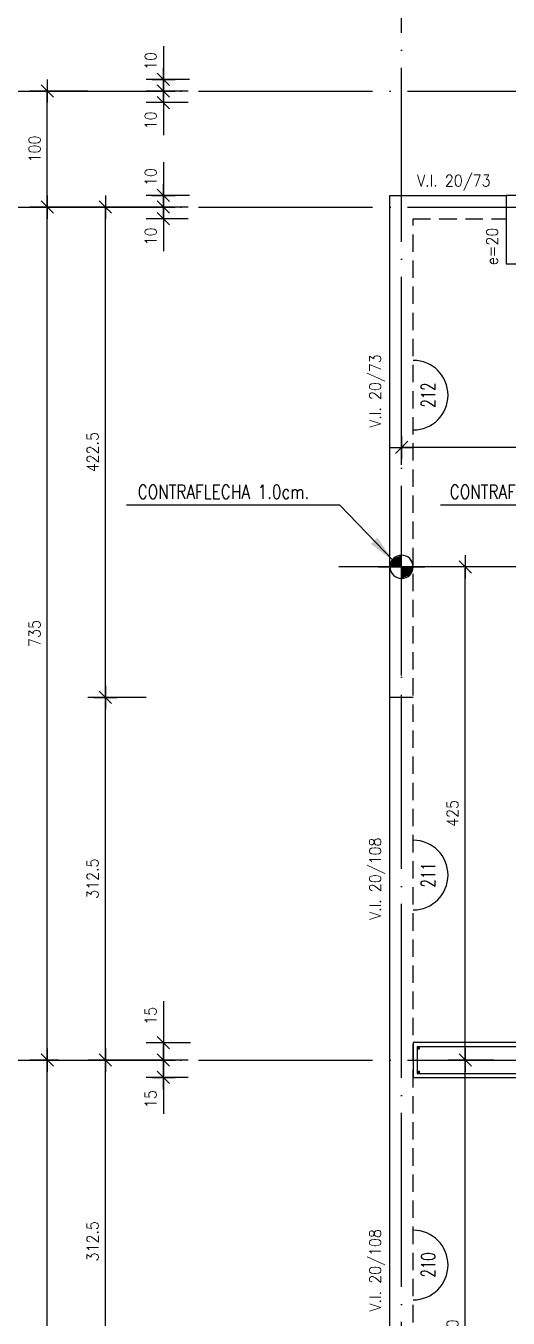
# Model space of a CAD drawing. Extents: x 2771 to 11885, y 4059 to 11529.
# Drawn here: x 3378 to 3793, y 5461 to 6575 of the extents above; entities that cross this region are included whole.
import ezdxf
from ezdxf.enums import TextEntityAlignment as Align

# ---------------------------------------------------------------- set-up
doc = ezdxf.new("R2010")
doc.units = 0
doc.header["$LTSCALE"] = 60
doc.header["$PDMODE"] = 1
doc.linetypes.add('EJES', pattern=[3, 2.5, -0.25, 0, -0.25])
doc.linetypes.add('HIDDEN', pattern=[0.375, 0.25, -0.125])
doc.layers.get('0').update_dxf_attribs({"linetype": 'CONTINUOUS'})
doc.layers.get('DEFPOINTS').update_dxf_attribs({"linetype": 'CONTINUOUS'})
for name, color, linetype in [('COTAS', 3, 'CONTINUOUS'), ('EJES', 1, 'EJES'), ('MALLA', 1, 'CONTINUOUS'), ('MUROS', 4, 'CONTINUOUS'), ('TEXTO', 3, 'CONTINUOUS'), ('TEXTOS', 2, 'CONTINUOUS'), ('VIGAS', 2, 'CONTINUOUS')]:
    doc.layers.add(name, color=color, linetype=linetype)
doc.styles.add('COTAS', font='romans.shx', dxfattribs={"width": 0.9})
doc.styles.add('ROMANS', font='romans.shx', dxfattribs={"width": 0.9, "height": 10})
doc.dimstyles.new('50', dxfattribs={"dimtxt": 10, "dimasz": 1, "dimexe": 15, "dimexo": 0, "dimgap": 6, "dimtad": 1, "dimdec": 8, "dimdsep": 46, "dimtxsty": 'COTAS', "dimblk": '$COTA$', "dimcen": 0.09, "dimdle": 10, "dimclrd": 256, "dimclre": 256, "dimclrt": 2, "dimadec": 0, "dimazin": 0, "dimtfac": 1, "dimtdec": 8, "dimtmove": 0, "dimatfit": 2, "dimfxl": 35, "dimfxlon": 1, "dimtolj": 1, "dimarcsym": 0})
doc.dimstyles.new('50$7', dxfattribs={"dimtxt": 10, "dimasz": 12, "dimexe": 15, "dimexo": 0, "dimgap": 6, "dimtad": 1, "dimdec": 8, "dimdsep": 46, "dimtxsty": 'COTAS', "dimblk": '$COTA$', "dimcen": 0.09, "dimdle": 10, "dimclrd": 256, "dimclre": 256, "dimclrt": 2, "dimadec": 0, "dimazin": 0, "dimtfac": 1, "dimtdec": 8, "dimtmove": 0, "dimatfit": 2, "dimfxl": 35, "dimfxlon": 1, "dimtolj": 1, "dimarcsym": 0})

# ---------------------------------------------------------------- blocks, each defined once
blk = doc.blocks.new('$COTA$')
at = {"layer": 'COTAS'}
for p, q in [((0, -10), (0, 10)), ((5.303, 5.303), (-5.303, -5.303)), ((10, 0), (-10, 0))]:
    blk.add_line(p, q, dxfattribs=at)
blk = doc.blocks.new('*D15')
at = {"layer": 'COTAS', "lineweight": -2, "transparency": 16777216}
for p, q in [((3396.5, 5683.7), (3411.5, 5683.7)), ((3396.5, 4863.7), (3396.5, 5682.7)), ((3396.5, 4862.7), (3381.5, 4862.7))]:
    blk.add_line(p, q, dxfattribs=at)
at = {"layer": 'DEFPOINTS', "color": 0, "transparency": 16777216}
for p in [(3396.5, 5683.7), (3396.5, 5683.7), (3396.5, 4862.7)]:
    blk.add_point(p, dxfattribs=at)
at = {"layer": 'COTAS', "lineweight": -2, "transparency": 16777216}
for p, rotation in [((3396.5, 5683.7), 90), ((3396.5, 4862.7), 270)]:
    blk.add_blockref('$COTA$', p, dxfattribs=dict(at, rotation=rotation))
at = {"layer": 'COTAS', "color": 2, "transparency": 16777216, "insert": (3385.5, 5273.2), "char_height": 10, "attachment_point": 5, "rotation": 90, "style": 'COTAS'}
blk.add_mtext('\\A1;821', dxfattribs=at)
blk = doc.blocks.new('*D16')
at = {"layer": 'COTAS', "lineweight": -2, "transparency": 16777216}
for p, q in [((3396.5, 6418.7), (3381.5, 6418.7)), ((3396.5, 5684.7), (3396.5, 6417.7)), ((3396.5, 5683.7), (3381.5, 5683.7))]:
    blk.add_line(p, q, dxfattribs=at)
at = {"layer": 'DEFPOINTS', "color": 0, "transparency": 16777216}
for p in [(3396.5, 6418.7), (3396.5, 6418.7), (3396.5, 5683.7)]:
    blk.add_point(p, dxfattribs=at)
at = {"layer": 'COTAS', "lineweight": -2, "transparency": 16777216}
for p, rotation in [((3396.5, 6418.7), 90), ((3396.5, 5683.7), 270)]:
    blk.add_blockref('$COTA$', p, dxfattribs=dict(at, rotation=rotation))
at = {"layer": 'COTAS', "color": 2, "transparency": 16777216, "insert": (3385.5, 6051.2), "char_height": 10, "attachment_point": 5, "rotation": 90, "style": 'COTAS'}
blk.add_mtext('\\A1;735', dxfattribs=at)
blk = doc.blocks.new('*D27')
at = {"layer": 'COTAS', "lineweight": -2, "transparency": 16777216}
for p, q in [((3431.5, 6518.7), (3381.5, 6518.7)), ((3396.5, 6419.7), (3396.5, 6517.7)), ((3431.5, 6418.7), (3381.5, 6418.7))]:
    blk.add_line(p, q, dxfattribs=at)
at = {"layer": 'DEFPOINTS', "color": 0, "transparency": 16777216}
for p in [(3396.5, 6518.7), (3433.5, 6518.7), (3433.5, 6418.7)]:
    blk.add_point(p, dxfattribs=at)
at = {"layer": 'COTAS', "lineweight": -2, "transparency": 16777216}
for p, rotation in [((3396.5, 6518.7), 90), ((3396.5, 6418.7), 270)]:
    blk.add_blockref('$COTA$', p, dxfattribs=dict(at, rotation=rotation))
at = {"layer": 'COTAS', "color": 2, "transparency": 16777216, "insert": (3385.5, 6468.7), "char_height": 10, "attachment_point": 5, "rotation": 90, "style": 'COTAS'}
blk.add_mtext('\\A1;100', dxfattribs=at)
blk = doc.blocks.new('*D66')
at = {"layer": 'COTAS', "lineweight": -2, "transparency": 16777216}
for p, q in [((3801.5, 6738.7), (3801.5, 6788.7)), ((4194.5, 6738.7), (4194.5, 6788.7)), ((3802.5, 6773.7), (4193.5, 6773.7))]:
    blk.add_line(p, q, dxfattribs=at)
at = {"layer": 'DEFPOINTS', "color": 0, "transparency": 16777216}
for p in [(4194.5, 6773.7), (3801.5, 6428.7), (4194.5, 6428.7)]:
    blk.add_point(p, dxfattribs=at)
at = {"layer": 'COTAS', "lineweight": -2, "transparency": 16777216, "rotation": 180}
blk.add_blockref('$COTA$', (3801.5, 6773.7), dxfattribs=at)
at = {"layer": 'COTAS', "lineweight": -2, "transparency": 16777216}
blk.add_blockref('$COTA$', (4194.5, 6773.7), dxfattribs=at)
at = {"layer": 'COTAS', "color": 2, "transparency": 16777216, "insert": (3998, 6784.7), "char_height": 10, "attachment_point": 5, "style": 'COTAS'}
blk.add_mtext('\\A1;393', dxfattribs=at)
blk = doc.blocks.new('*D84')
at = {"layer": 'COTAS', "lineweight": -2, "transparency": 16777216}
for p, q in [((3481.5, 5683.7), (3431.5, 5683.7)), ((3446.5, 5372.2), (3446.5, 5682.7)), ((3481.5, 5371.2), (3431.5, 5371.2))]:
    blk.add_line(p, q, dxfattribs=at)
at = {"layer": 'DEFPOINTS', "color": 0, "transparency": 16777216}
for p in [(3446.5, 5683.7), (3691.5, 5683.7), (3691.5, 5371.2)]:
    blk.add_point(p, dxfattribs=at)
at = {"layer": 'COTAS', "lineweight": -2, "transparency": 16777216}
for p, rotation in [((3446.5, 5683.7), 90), ((3446.5, 5371.2), 270)]:
    blk.add_blockref('$COTA$', p, dxfattribs=dict(at, rotation=rotation))
at = {"layer": 'COTAS', "color": 2, "transparency": 16777216, "insert": (3435.5, 5527.5), "char_height": 10, "attachment_point": 5, "rotation": 90, "style": 'COTAS'}
blk.add_mtext('\\A1;312.5', dxfattribs=at)
blk = doc.blocks.new('*D85')
at = {"layer": 'COTAS', "lineweight": -2, "transparency": 16777216}
for p, q in [((3481.5, 5996.2), (3431.5, 5996.2)), ((3446.5, 5684.7), (3446.5, 5995.2)), ((3481.5, 5683.7), (3431.5, 5683.7))]:
    blk.add_line(p, q, dxfattribs=at)
at = {"layer": 'DEFPOINTS', "color": 0, "transparency": 16777216}
for p in [(3446.5, 5996.2), (3691.5, 5996.2), (3691.5, 5683.7)]:
    blk.add_point(p, dxfattribs=at)
at = {"layer": 'COTAS', "lineweight": -2, "transparency": 16777216}
for p, rotation in [((3446.5, 5996.2), 90), ((3446.5, 5683.7), 270)]:
    blk.add_blockref('$COTA$', p, dxfattribs=dict(at, rotation=rotation))
at = {"layer": 'COTAS', "color": 2, "transparency": 16777216, "insert": (3435.5, 5840), "char_height": 10, "attachment_point": 5, "rotation": 90, "style": 'COTAS'}
blk.add_mtext('\\A1;312.5', dxfattribs=at)
blk = doc.blocks.new('*D86')
at = {"layer": 'COTAS', "lineweight": -2, "transparency": 16777216}
for p, q in [((3481.5, 6418.7), (3431.5, 6418.7)), ((3446.5, 5997.2), (3446.5, 6417.7)), ((3481.5, 5996.2), (3431.5, 5996.2))]:
    blk.add_line(p, q, dxfattribs=at)
at = {"layer": 'DEFPOINTS', "color": 0, "transparency": 16777216}
for p in [(3446.5, 6418.7), (3691.5, 6418.7), (3691.5, 5996.2)]:
    blk.add_point(p, dxfattribs=at)
at = {"layer": 'COTAS', "lineweight": -2, "transparency": 16777216}
for p, rotation in [((3446.5, 6418.7), 90), ((3446.5, 5996.2), 270)]:
    blk.add_blockref('$COTA$', p, dxfattribs=dict(at, rotation=rotation))
at = {"layer": 'COTAS', "color": 2, "transparency": 16777216, "insert": (3435.5, 6207.5), "char_height": 10, "attachment_point": 5, "rotation": 90, "style": 'COTAS'}
blk.add_mtext('\\A1;422.5', dxfattribs=at)
blk = doc.blocks.new('*D110')
at = {"layer": 'COTAS', "lineweight": -2, "transparency": 16777216}
for p, q in [((3517.9, 6418.7), (3481.5, 6418.7)), ((3496.5, 6419.7), (3496.5, 6420.7)), ((3496.5, 6418.7), (3496.5, 6408.7)), ((3517.9, 6408.7), (3481.5, 6408.7)), ((3496.5, 6407.7), (3496.5, 6380.8))]:
    blk.add_line(p, q, dxfattribs=at)
at = {"layer": 'DEFPOINTS', "color": 0, "transparency": 16777216}
for p in [(3496.5, 6418.7), (3517.9, 6418.7), (3517.9, 6408.7)]:
    blk.add_point(p, dxfattribs=at)
at = {"layer": 'COTAS', "lineweight": -2, "transparency": 16777216}
for p, rotation in [((3496.5, 6418.7), 270), ((3496.5, 6408.7), 90)]:
    blk.add_blockref('$COTA$', p, dxfattribs=dict(at, rotation=rotation))
at = {"layer": 'COTAS', "color": 2, "transparency": 16777216, "insert": (3485.5, 6393.4), "char_height": 10, "attachment_point": 5, "rotation": 90, "style": 'COTAS'}
blk.add_mtext('\\A1;10', dxfattribs=at)
blk = doc.blocks.new('*D111')
at = {"layer": 'COTAS', "lineweight": -2, "transparency": 16777216}
for p, q in [((3496.5, 6457.3), (3496.5, 6428.7)), ((3519, 6428.7), (3481.5, 6428.7)), ((3496.5, 6429.7), (3496.5, 6430.7)), ((3496.5, 6418.7), (3496.5, 6428.7)), ((3496.5, 6418.7), (3496.5, 6428.7)), ((3517.9, 6418.7), (3481.5, 6418.7)), ((3496.5, 6417.7), (3496.5, 6416.7))]:
    blk.add_line(p, q, dxfattribs=at)
at = {"layer": 'DEFPOINTS', "color": 0, "transparency": 16777216}
for p in [(3496.5, 6428.7), (3519, 6428.7), (3517.9, 6418.7)]:
    blk.add_point(p, dxfattribs=at)
at = {"layer": 'COTAS', "lineweight": -2, "transparency": 16777216}
for p, rotation in [((3496.5, 6428.7), 270), ((3496.5, 6418.7), 90)]:
    blk.add_blockref('$COTA$', p, dxfattribs=dict(at, rotation=rotation))
at = {"layer": 'COTAS', "color": 2, "transparency": 16777216, "insert": (3485.5, 6444.6), "char_height": 10, "attachment_point": 5, "rotation": 90, "style": 'COTAS'}
blk.add_mtext('\\A1;10', dxfattribs=at)
blk = doc.blocks.new('*D120')
at = {"layer": 'COTAS', "lineweight": -2, "transparency": 16777216}
for p, q in [((3517.9, 5683.7), (3481.5, 5683.7)), ((3496.5, 5682.7), (3496.5, 5669.7)), ((3517.9, 5668.7), (3481.5, 5668.7)), ((3496.5, 5668.7), (3496.5, 5637.5))]:
    blk.add_line(p, q, dxfattribs=at)
at = {"layer": 'DEFPOINTS', "color": 0, "transparency": 16777216}
for p in [(3496.5, 5683.7), (3517.9, 5683.7), (3517.9, 5668.7)]:
    blk.add_point(p, dxfattribs=at)
at = {"layer": 'COTAS', "lineweight": -2, "transparency": 16777216}
for p, rotation in [((3496.5, 5683.7), 90), ((3496.5, 5668.7), 270)]:
    blk.add_blockref('$COTA$', p, dxfattribs=dict(at, rotation=rotation))
at = {"layer": 'COTAS', "color": 2, "transparency": 16777216, "insert": (3485.5, 5650.1), "char_height": 10, "attachment_point": 5, "rotation": 90, "style": 'COTAS'}
blk.add_mtext('\\A1;15', dxfattribs=at)
blk = doc.blocks.new('*D121')
at = {"layer": 'COTAS', "lineweight": -2, "transparency": 16777216}
for p, q in [((3496.5, 5734.4), (3496.5, 5698.7)), ((3519.9, 5698.7), (3481.5, 5698.7)), ((3496.5, 5684.7), (3496.5, 5697.7)), ((3517.9, 5683.7), (3481.5, 5683.7))]:
    blk.add_line(p, q, dxfattribs=at)
at = {"layer": 'DEFPOINTS', "color": 0, "transparency": 16777216}
for p in [(3496.5, 5698.7), (3519.9, 5698.7), (3517.9, 5683.7)]:
    blk.add_point(p, dxfattribs=at)
at = {"layer": 'COTAS', "lineweight": -2, "transparency": 16777216}
for p, rotation in [((3496.5, 5698.7), 90), ((3496.5, 5683.7), 270)]:
    blk.add_blockref('$COTA$', p, dxfattribs=dict(at, rotation=rotation))
at = {"layer": 'COTAS', "color": 2, "transparency": 16777216, "insert": (3485.5, 5721.8), "char_height": 10, "attachment_point": 5, "rotation": 90, "style": 'COTAS'}
blk.add_mtext('\\A1;15', dxfattribs=at)
blk = doc.blocks.new('*D208')
at = {"layer": 'COTAS', "lineweight": -2, "transparency": 16777216}
for p, q in [((3517.9, 6518.7), (3481.5, 6518.7)), ((3496.5, 6519.7), (3496.5, 6520.7)), ((3496.5, 6518.7), (3496.5, 6508.7)), ((3517.9, 6508.7), (3481.5, 6508.7)), ((3496.5, 6507.7), (3496.5, 6480.8))]:
    blk.add_line(p, q, dxfattribs=at)
at = {"layer": 'DEFPOINTS', "color": 0, "transparency": 16777216}
for p in [(3496.5, 6518.7), (3517.9, 6518.7), (3517.9, 6508.7)]:
    blk.add_point(p, dxfattribs=at)
at = {"layer": 'COTAS', "lineweight": -2, "transparency": 16777216}
for p, rotation in [((3496.5, 6518.7), 270), ((3496.5, 6508.7), 90)]:
    blk.add_blockref('$COTA$', p, dxfattribs=dict(at, rotation=rotation))
at = {"layer": 'COTAS', "color": 2, "transparency": 16777216, "insert": (3485.5, 6493.4), "char_height": 10, "attachment_point": 5, "rotation": 90, "style": 'COTAS'}
blk.add_mtext('\\A1;10', dxfattribs=at)
blk = doc.blocks.new('*D209')
at = {"layer": 'COTAS', "lineweight": -2, "transparency": 16777216}
for p, q in [((3496.5, 6557.3), (3496.5, 6528.7)), ((3519, 6528.7), (3481.5, 6528.7)), ((3496.5, 6529.7), (3496.5, 6530.7)), ((3496.5, 6518.7), (3496.5, 6528.7)), ((3496.5, 6518.7), (3496.5, 6528.7)), ((3517.9, 6518.7), (3481.5, 6518.7)), ((3496.5, 6517.7), (3496.5, 6516.7))]:
    blk.add_line(p, q, dxfattribs=at)
at = {"layer": 'DEFPOINTS', "color": 0, "transparency": 16777216}
for p in [(3496.5, 6528.7), (3519, 6528.7), (3517.9, 6518.7)]:
    blk.add_point(p, dxfattribs=at)
at = {"layer": 'COTAS', "lineweight": -2, "transparency": 16777216}
for p, rotation in [((3496.5, 6528.7), 270), ((3496.5, 6518.7), 90)]:
    blk.add_blockref('$COTA$', p, dxfattribs=dict(at, rotation=rotation))
at = {"layer": 'COTAS', "color": 2, "transparency": 16777216, "insert": (3485.5, 6544.6), "char_height": 10, "attachment_point": 5, "rotation": 90, "style": 'COTAS'}
blk.add_mtext('\\A1;10', dxfattribs=at)
blk = doc.blocks.new('$VIGA$')
at = {"color": 2}
blk.add_arc((0, 0), 30, 180, 0, dxfattribs=at)
at = {"color": 3, "style": 'COTAS', "width": 0.7}
blk.add_attdef('NUMERO', text='', height=12, rotation=360, dxfattribs=at).set_placement((0.1, -12.8), align=Align.MIDDLE)
blk = doc.blocks.new('*U250')
at = {"layer": 'TEXTO', "linetype": 'Continuous'}
for points in [[(-0.1, 0), (0, 0), (-0.071, 0.071)], [(0, 0.1), (-0.071, 0.071), (0, 0)], [(0.1, 0), (0, 0), (0.071, -0.071)], [(0, -0.1), (0.071, -0.071), (0, 0)]]:
    blk.add_solid(points, dxfattribs=at)
blk = doc.blocks.new('PUNTO')
at = {"layer": 'TEXTO', "color": 3, "linetype": 'Continuous'}
for p, q in [((0, -0.2), (0, 0.2)), ((-0.2, 0), (0.2, 0))]:
    blk.add_line(p, q, dxfattribs=at)
blk.add_circle((0, 0), 0.1, dxfattribs=at)
blk.add_blockref('*U250', (0, 0), dxfattribs=at)
blk = doc.blocks.new('*D255')
at = {"layer": 'COTAS', "lineweight": -2, "transparency": 16777216}
for p, q in [((3701.5, 6196.6), (3701.5, 6226.6)), ((3936.5, 6196.6), (3936.5, 6226.6)), ((3935.5, 6211.6), (3702.5, 6211.6))]:
    blk.add_line(p, q, dxfattribs=at)
at = {"layer": 'DEFPOINTS', "color": 0, "transparency": 16777216}
for p in [(3701.5, 6211.6), (3701.5, 6196.6), (3936.5, 6196.6)]:
    blk.add_point(p, dxfattribs=at)
at = {"layer": 'COTAS', "lineweight": -2, "transparency": 16777216, "rotation": 180}
blk.add_blockref('$COTA$', (3701.5, 6211.6), dxfattribs=at)
at = {"layer": 'COTAS', "lineweight": -2, "transparency": 16777216}
blk.add_blockref('$COTA$', (3936.5, 6211.6), dxfattribs=at)
at = {"layer": 'COTAS', "color": 2, "transparency": 16777216, "insert": (3819, 6222.6), "char_height": 10, "attachment_point": 5, "style": 'COTAS'}
blk.add_mtext('\\A1;235', dxfattribs=at)
blk = doc.blocks.new('*D256')
at = {"layer": 'COTAS', "lineweight": -2, "transparency": 16777216}
for p, q in [((3780.9, 6108.7), (3741.3, 6108.7)), ((3756.3, 5684.7), (3756.3, 6107.7)), ((3780.9, 5683.7), (3741.3, 5683.7))]:
    blk.add_line(p, q, dxfattribs=at)
at = {"layer": 'DEFPOINTS', "color": 0, "transparency": 16777216}
for p in [(3756.3, 6108.7), (3780.9, 6108.7), (3780.9, 5683.7)]:
    blk.add_point(p, dxfattribs=at)
at = {"layer": 'COTAS', "lineweight": -2, "transparency": 16777216}
for p, rotation in [((3756.3, 6108.7), 90), ((3756.3, 5683.7), 270)]:
    blk.add_blockref('$COTA$', p, dxfattribs=dict(at, rotation=rotation))
at = {"layer": 'COTAS', "color": 2, "transparency": 16777216, "insert": (3745.3, 5896.2), "char_height": 10, "attachment_point": 5, "rotation": 90, "style": 'COTAS'}
blk.add_mtext('\\A1;425', dxfattribs=at)
blk = doc.blocks.new('*D257')
at = {"layer": 'COTAS', "lineweight": -2, "transparency": 16777216}
for p, q in [((3780.9, 5683.7), (3741.3, 5683.7)), ((3756.3, 5214.7), (3756.3, 5682.7)), ((3780.9, 5213.7), (3741.3, 5213.7))]:
    blk.add_line(p, q, dxfattribs=at)
at = {"layer": 'DEFPOINTS', "color": 0, "transparency": 16777216}
for p in [(3756.3, 5683.7), (3780.9, 5683.7), (3780.9, 5213.7)]:
    blk.add_point(p, dxfattribs=at)
at = {"layer": 'COTAS', "lineweight": -2, "transparency": 16777216}
for p, rotation in [((3756.3, 5683.7), 90), ((3756.3, 5213.7), 270)]:
    blk.add_blockref('$COTA$', p, dxfattribs=dict(at, rotation=rotation))
at = {"layer": 'COTAS', "color": 2, "transparency": 16777216, "insert": (3745.3, 5448.7), "char_height": 10, "attachment_point": 5, "rotation": 90, "style": 'COTAS'}
blk.add_mtext('\\A1;470', dxfattribs=at)

msp = doc.modelspace()

# ---------------------------------------------------------------- linework, layer by layer
at = {"layer": 'EJES'}
msp.add_line((3701.45585631, 6015.19325618), (3701.45585631, 6131.89920116), dxfattribs=at)
for points in [[(3701.45585631, 4407.70691493), (3701.45585631, 6873.70691493)], [(3346.45585631, 6518.70691493), (7642.45585631, 6518.70691493)], [(3346.45585631, 6418.70691493), (7642.45585631, 6418.70691493)], [(3752.84412818, 6108.70691493), (3647.58527107, 6108.70691493)], [(3982.89360136, 6108.70691493), (3647.58527107, 6108.70691493)], [(3346.45585631, 5683.70691493), (4395.60286622, 5683.70691493)]]:
    msp.add_lwpolyline(points, dxfattribs=at)
at = {"layer": 'MALLA'}
msp.add_lwpolyline([(3714.95585631, 5672.20691493), (4339.95585631, 5672.20691493), (4339.95585631, 5503.70691493), (4362.95585631, 5503.70691493), (4362.95585631, 5695.20691493), (3714.95585631, 5695.20691493)], close=True, dxfattribs=at)
for points in [[(3715.58085631, 5693.95691493, 1.25, 1.25, -1), (3716.83085631, 5693.95691493, 1.25, 1.25, -1)], [(3715.58085631, 5673.45691493, 1.25, 1.25, -1), (3716.83085631, 5673.45691493, 1.25, 1.25, -1)]]:
    msp.add_lwpolyline(points, format="xyseb", close=True, dxfattribs=at)
at = {"layer": 'MUROS'}
for points in [[(3811.45585631, 6369.70691493), (3811.45585631, 6408.70691493), (4194.45585631, 6408.70691493), (4194.45585631, 6428.70691493), (3791.45585631, 6428.70691493), (3791.45585631, 6369.70691493)], [(3711.45585631, 5668.70691493), (4336.45585631, 5668.70691493), (4336.45585631, 5500.20691493), (4366.45585631, 5500.20691493), (4366.45585631, 5698.70691493), (3711.45585631, 5698.70691493)]]:
    msp.add_lwpolyline(points, close=True, dxfattribs=at)
at = {"layer": 'VIGAS'}
for p, q in [((3691.45585631, 4852.70691493), (3691.45585631, 6428.70691493)), ((3691.45585631, 6428.70691493), (3791.45585631, 6428.70691493)), ((3711.45585631, 5996.20691493), (3691.45585631, 5996.20691493))]:
    msp.add_line(p, q, dxfattribs=at)
at = {"layer": 'VIGAS', "linetype": 'HIDDEN'}
for p, q in [((3711.45585631, 4872.70691493), (3711.45585631, 6408.70691493)), ((3711.45585631, 6408.70691493), (3791.45585631, 6408.70691493))]:
    msp.add_line(p, q, dxfattribs=at)

# ---------------------------------------------------------------- block references
at = {"rotation": 90}
for p, values in [((3711.45585631, 6256.62842238), {'NUMERO': '212'}), ((3711.45585631, 5843.09641829), {'NUMERO': '211'}), ((3711.45585631, 5507.07179929), {'NUMERO': '210'})]:
    msp.add_blockref('$VIGA$', p, dxfattribs=at).add_auto_attribs(values)
at = {"layer": 'TEXTO', "color": 3, "xscale": -100, "yscale": 100, "zscale": 100, "rotation": 270}
msp.add_blockref('PUNTO', (3701.45585631, 6108.70691493), dxfattribs=at)

# ---------------------------------------------------------------- texts
at = {"layer": 'TEXTOS', "style": 'ROMANS'}
for s, height, width, p in [('V.I. 20/73', 10, 0.9, (3746.45585631, 6440.70691493)), ('CONTRAFLECHA 1.0cm.', 12, 0.8, (3548.13807099, 6173.42342738)), ('CONTRAFLECHA 1.1cm.', 12, 0.8, (3816.80383393, 6173.42342738))]:
    msp.add_text(s, height=height, dxfattribs=dict(at, width=width)).set_placement(p, align=Align.MIDDLE)
at = {"layer": 'TEXTOS', "style": 'ROMANS', "width": 0.9}
for s, p in [('e=20', (3779.45585631, 6384.72261466)), ('V.I. 20/73', (3679.45585631, 6260.17112691)), ('V.I. 20/108', (3679.45585631, 5839.93760263)), ('V.I. 20/108', (3679.45585631, 5502.52124837))]:
    msp.add_text(s, height=10, rotation=90, dxfattribs=at).set_placement(p, align=Align.MIDDLE)

# ---------------------------------------------------------------- dimensions: what is measured, and where the dimension line sits
at = {"layer": 'COTAS'}
dim = msp.add_linear_dim(base=(4194.4558563143, 6773.7069149326), p1=(3801.4558563143, 6428.7069149326), p2=(4194.4558563143, 6428.7069149326), dimstyle='50', dxfattribs=at)
dim.commit()
dim.dimension.update_dxf_attribs({"geometry": '*D66', "text_midpoint": (3997.9558563143, 6784.7069149326)})
for base, p1, p2, picture, middle in [((3496.4558563143, 6528.7069149326), (3517.912354856, 6518.7069149326), (3518.9985849121, 6528.7069149326), '*D209', (3496.4558563143, 6544.6098711581)), ((3496.4558563143, 6428.7069149326), (3517.912354856, 6418.7069149326), (3518.9985849121, 6428.7069149326), '*D111', (3496.4558563143, 6444.6098711581)), ((3496.4558563143, 5698.7069149326), (3517.912354856, 5683.7069149326), (3519.9490362111, 5698.7069149326), '*D121', (3496.4558563143, 5721.7882648464))]:
    dim = msp.add_linear_dim(base=base, p1=p1, p2=p2, angle=90, dimstyle='50', override={"dimtmove": 1}, dxfattribs=at)
    dim.commit()
    dim.dimension.update_dxf_attribs({"geometry": picture, "text_midpoint": middle, "dimtype": 160})
for base, p1, p2, angle, picture, middle in [((3396.4558563143, 6518.7069149326), (3433.5295656752, 6418.7069149326), (3433.5295656752, 6518.7069149326), 90, '*D27', (3385.4558563143, 6468.7069149326)), ((3396.4558563143, 6418.7069149326), (3396.4558563143, 5683.7069149326), (3396.4558563143, 6418.7069149326), 90, '*D16', (3385.4558563143, 6051.2069149326)), ((3701.4558563143, 6211.551755045), (3936.4558563143, 6196.551755045), (3701.4558563143, 6196.551755045), 180, '*D255', (3818.9558563143, 6222.551755045)), ((3756.3064958307, 6108.7069149326), (3780.9308491761, 5683.7069149326), (3780.9308491761, 6108.7069149326), 90, '*D256', (3745.3064958307, 5896.2069149326)), ((3396.4558563143, 5683.7069149326), (3396.4558563143, 4862.7069149326), (3396.4558563143, 5683.7069149326), 90, '*D15', (3385.4558563143, 5273.2069149326)), ((3756.3064958307, 5683.7069149326), (3780.9308491761, 5213.7069149326), (3780.9308491761, 5683.7069149326), 90, '*D257', (3745.3064958307, 5448.7069149326))]:
    dim = msp.add_linear_dim(base=base, p1=p1, p2=p2, angle=angle, dimstyle='50', dxfattribs=at)
    dim.commit()
    dim.dimension.update_dxf_attribs({"geometry": picture, "text_midpoint": middle})
for base, p1, p2, picture, middle in [((3496.4558563143, 6518.7069149326), (3517.912354856, 6508.7069149326), (3517.912354856, 6518.7069149326), '*D208', (3496.4558563143, 6493.4441754969)), ((3496.4558563143, 6418.7069149326), (3517.912354856, 6408.7069149326), (3517.912354856, 6418.7069149326), '*D110', (3496.4558563143, 6393.4441754969)), ((3496.4558563143, 5683.7069149326), (3517.912354856, 5668.7069149326), (3517.912354856, 5683.7069149326), '*D120', (3496.4558563143, 5650.1354863611))]:
    dim = msp.add_linear_dim(base=base, p1=p1, p2=p2, angle=90, dimstyle='50', dxfattribs=at)
    dim.commit()
    dim.dimension.update_dxf_attribs({"geometry": picture, "text_midpoint": middle, "dimtype": 160})
for base, p1, p2, picture, middle in [((3446.4558563143, 6418.7069149326), (3691.4558563143, 5996.2069149326), (3691.4558563143, 6418.7069149326), '*D86', (3435.4558563143, 6207.4569149326)), ((3446.4558563143, 5996.2069149326), (3691.4558563143, 5683.7069149326), (3691.4558563143, 5996.2069149326), '*D85', (3435.4558563143, 5839.9569149326)), ((3446.4558563143, 5683.7069149326), (3691.4558563143, 5371.2069149326), (3691.4558563143, 5683.7069149326), '*D84', (3435.4558563143, 5527.4569149326))]:
    dim = msp.add_linear_dim(base=base, p1=p1, p2=p2, angle=90, dimstyle='50', override={"dimtmove": 1}, dxfattribs=at)
    dim.commit()
    dim.dimension.update_dxf_attribs({"geometry": picture, "text_midpoint": middle})

# ---------------------------------------------------------------- leaders
for points in [[(3694.3847885, 6113.79620902), (3648.23121892, 6161.99106849), (3464.57826597, 6161.99106849)], [(3929.3847885, 6113.79620902), (3902.73562256, 6161.99106849), (3734.90928361, 6161.99106849)]]:
    msp.add_leader(points, dimstyle='50$7', override={"dimasz": 24, "dimtad": 0}, dxfattribs=at)

doc.saveas('drawing.dxf')
